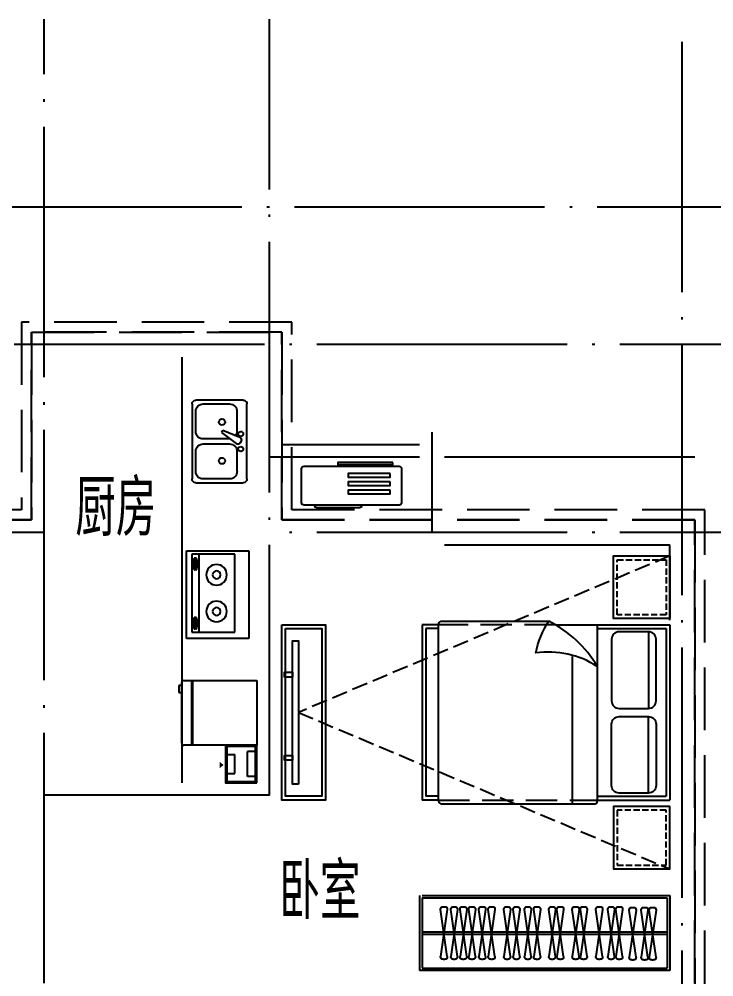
# Model space of a CAD drawing. Extents: x 95480 to 154880, y 32061 to 74061.
# Drawn here: x 129457 to 135008, y 54916 to 62566 of the extents above; entities that cross this region are included whole.
import ezdxf

# ---------------------------------------------------------------- set-up
doc = ezdxf.new("R2010")
doc.units = 0
doc.header["$LTSCALE"] = 1000
doc.header["$MEASUREMENT"] = 0
doc.linetypes.add('DASH', pattern=[0.35, 0.25, -0.1])
doc.linetypes.add('DOTE', pattern=[2.42, 2, -0.2, 0.02, -0.2])
doc.layers.get('0').update_dxf_attribs({"linetype": 'CONTINUOUS'})
for name, color, linetype in [('12fur', 159, 'CONTINUOUS'), ('DOTE', 250, 'DOTE'), ('fd', 4, 'CONTINUOUS'), ('FUR', 8, 'CONTINUOUS'), ('PUB_TEXT', 7, 'CONTINUOUS'), ('家具', 159, 'CONTINUOUS'), ('看线', 171, 'CONTINUOUS'), ('轻质隔墙', 143, 'CONTINUOUS'), ('面积', 1, 'CONTINUOUS')]:
    doc.layers.add(name, color=color, linetype=linetype)
doc.styles.add('_TCH_DIM', font='SIMPLEX', dxfattribs={"bigfont": 'GBCBIG'})
doc.styles.get("Standard").update_dxf_attribs({"font": 'GBENOR', "bigfont": 'GBCBIG'})

# ---------------------------------------------------------------- blocks, each defined once
blk = doc.blocks.new('rt')
at = {"layer": '家具'}
for p, q in [((125337.2, -223631), (125811.4, -223631)), ((125299.8, -224417.2), (125299.8, -223668.4)), ((125337.2, -223743.3), (125337.2, -223943)), ((125674.2, -223668.4), (125412.1, -223668.4)), ((125749, -223943), (125749, -223743.3)), ((125848.9, -223668.4), (125848.9, -224417.2)), ((125412.1, -224017.9), (125674.2, -224017.9)), ((125594.8, -224131.8), (125742.3, -224021.1)), ((125789.8, -224045.3), (125779.8, -224027.9)), ((125337.2, -224142.7), (125337.2, -224342.3)), ((125673.2, -224067.8), (125412.1, -224067.8)), ((125607.3, -224153.5), (125594.8, -224131.8)), ((125777, -224081.1), (125607.3, -224153.5)), ((125749, -224342.3), (125749, -224142.7)), ((125412.1, -224417.2), (125674.2, -224417.2)), ((125811.4, -224454.7), (125337.2, -224454.7))]:
    blk.add_line(p, q, dxfattribs=at)
for centre, radius, start, end in [((125337.2, -223668.4), 37.4, 90, 180), ((125811.4, -223668.4), 37.4, 0, 90), ((125412.1, -223743.3), 74.9, 90, 180), ((125674.2, -223743.3), 74.9, 0, 90), ((125599.3, -223849.4), 31.2, 270.80582, 270), ((125412.1, -223943), 74.9, 180, 270), ((125674.2, -223943), 74.9, 270, 0), ((125786.5, -223967.9), 25, 271.80546, 270), ((125758.2, -224040.3), 25, 30, 129.46232), ((125768.2, -224057.8), 25, 290.53768, 30), ((125412.1, -224142.7), 74.9, 90, 180), ((125674.2, -224142.7), 74.9, 0, 33.39297), ((125786.5, -224117.7), 25, 90, 88.19454), ((125599.3, -224236.3), 31.2, 90, 89.19418), ((125337.2, -224417.2), 37.4, 180, 270), ((125412.1, -224342.3), 74.9, 180, 270), ((125674.2, -224342.3), 74.9, 270, 0), ((125811.4, -224417.2), 37.4, 270, 0)]:
    blk.add_arc(centre, radius, start, end, dxfattribs=at)
blk = doc.blocks.new('7')
at = {"layer": '家具'}
for p, q in [((125825, -222497.3), (125325, -222497.3)), ((125325, -222497.3), (125325, -223197.3)), ((125825, -223197.3), (125825, -222497.3)), ((125369.5, -223170.8), (125369.5, -222548)), ((125369.5, -222548), (125711.9, -222548)), ((125376.8, -222654.7), (125376.8, -222590)), ((125376.8, -222590), (125393.5, -222590)), ((125401.8, -222573.4), (125391.2, -222573.4)), ((125393.5, -222590), (125393.5, -222654.7)), ((125425.2, -223170.8), (125425.2, -222548)), ((125711.9, -222548), (125711.9, -223170.8)), ((125393.5, -222654.7), (125376.8, -222654.7)), ((125402.9, -222665.2), (125391.2, -222665)), ((125376.8, -223063), (125393.5, -223063)), ((125376.8, -223127.7), (125376.8, -223063)), ((125401.8, -223046.4), (125391.2, -223046.4)), ((125393.5, -223063), (125393.5, -223127.7)), ((125393.5, -223127.7), (125376.8, -223127.7)), ((125402.9, -223138.2), (125391.2, -223138)), ((125325, -223197.3), (125825, -223197.3)), ((125711.9, -223170.8), (125369.5, -223170.8))]:
    blk.add_line(p, q, dxfattribs=at)
for points in [[(125382.1, -222590, -0.008736), (125382.9, -222586.8, -0.076276), (125387.8, -222575.3, -0.259034), (125391.2, -222573.4, -0.259034)], [(125391.2, -222573.4, -0.259034), (125394.7, -222575.3, -0.076276), (125399.6, -222586.8, -0.036515), (125402.1, -222600.4, -0.026615), (125403.1, -222619.2, -0.026615), (125402.1, -222638.1, -0.036515), (125399.6, -222651.6, -0.076276), (125394.7, -222663.1, -0.259034), (125391.2, -222665, -0.259034), (125387.8, -222663.1, -0.056762), (125383.8, -222654.7, -0.036515)], [(125401.8, -222573.4, -0.259034), (125405.2, -222575.3, -0.076276), (125410.1, -222586.8, -0.036515), (125412.6, -222600.4, -0.026615), (125413.6, -222619.2, -0.026615), (125412.6, -222638.1, -0.036515), (125410.1, -222651.6, -0.076276), (125405.2, -222663.1, -0.259034), (125401.8, -222665, -0.078462), (125400.5, -222664.8, -0.056762)], [(125382.1, -223063, -0.008736), (125382.9, -223059.8, -0.076276), (125387.8, -223048.3, -0.259034), (125391.2, -223046.4, -0.259034)], [(125391.2, -223046.4, -0.259034), (125394.7, -223048.3, -0.076276), (125399.6, -223059.8, -0.036515), (125402.1, -223073.4, -0.026615), (125403.1, -223092.2, -0.026615), (125402.1, -223111.1, -0.036515), (125399.6, -223124.6, -0.076276), (125394.7, -223136.1, -0.259034), (125391.2, -223138, -0.259034), (125387.8, -223136.1, -0.056762), (125383.8, -223127.7, -0.036515)], [(125401.8, -223046.4, -0.259034), (125405.2, -223048.3, -0.076276), (125410.1, -223059.8, -0.036515), (125412.6, -223073.4, -0.026615), (125413.6, -223092.2, -0.026615), (125412.6, -223111.1, -0.036515), (125410.1, -223124.6, -0.076276), (125405.2, -223136.1, -0.259034), (125401.8, -223138, -0.078462), (125400.5, -223137.8, -0.056762)]]:
    blk.add_lwpolyline(points, format="xyb", dxfattribs=at)
for centre, radius in [((125566.4, -222713.1), 82.5), ((125566.4, -222713.1), 31.6), ((125566.4, -223005.7), 82.5), ((125566.4, -223005.7), 31.6)]:
    blk.add_circle(centre, radius, dxfattribs=at)
at = {"layer": '家具', "text_generation_flag": 4, "width": 0.8, "flags": 9}
for tag in ['XSIZE', 'YSIZE']:
    blk.add_attdef(tag, (125825, -222847.3), '', height=0.5, rotation=90, dxfattribs=at)
blk = doc.blocks.new('$plan$00000400')
for p, q in [((-517, 0), (0, 0)), ((-517, -583.8), (-517, 0)), ((0, 0), (0, -583.8)), ((0, -511.5), (-517, -511.5)), ((-16.7, -600.4), (-500.3, -600.4)), ((-477.5, -600.4), (-477.5, -622.7)), ((-421.9, -622.7), (-421.9, -600.4)), ((-477.5, -622.7), (-421.9, -622.7))]:
    blk.add_line(p, q)
at = {"lineweight": 13}
blk.add_line((0, -522.6), (-517, -522.6), dxfattribs=at)
for centre, start, end in [((-500.3, -583.8), 180, 270), ((-16.7, -583.8), 270, 0)]:
    blk.add_arc(centre, 16.7, start, end)
blk = doc.blocks.new('A$C6CE46E26')
at = {"layer": 'fd'}
blk.add_lwpolyline([(0, 284, 100, 0, 0), (62, 284, 0, 0, 0)], format="xyseb", dxfattribs=at)
at = {"layer": '家具'}
for p, q in [((445, 98), (445, 502)), ((572, 502), (445, 502)), ((112, 452), (239, 452)), ((239, 148), (239, 452)), ((112, 148), (239, 148)), ((572, 98), (445, 98))]:
    blk.add_line(p, q, dxfattribs=at)
for points in [[(592, 0), (592, 600), (92, 600), (92, 0)], [(572, 20), (572, 580), (112, 580), (112, 20)]]:
    blk.add_lwpolyline(points, close=True, dxfattribs=at)
blk = doc.blocks.new('333333333333333333333333')
at = {"layer": '家具'}
for p, q in [((1106031.6, -52868.7), (1104051.6, -52868.7)), ((1104051.6, -52868.7), (1104051.6, -53468.7)), ((1106031.6, -52888.7), (1104071.6, -52888.7)), ((1104071.6, -52888.7), (1104071.6, -53448.7)), ((1106031.6, -52888.7), (1106031.6, -53448.7)), ((1106051.6, -52868.7), (1106051.6, -53468.7)), ((1104051.6, -53468.7), (1106051.6, -53468.7)), ((1106031.6, -53448.7), (1104071.6, -53448.7))]:
    blk.add_line(p, q, dxfattribs=at)
at = {"layer": '家具', "color": 251}
for p, q in [((1104161.4, -53360.9), (1104215.4, -52986.2)), ((1104161.4, -52986.2), (1104215.4, -53360.9)), ((1104195.6, -52963.5), (1104181.3, -52963.5)), ((1104225.8, -53360.9), (1104279.8, -52986.2)), ((1104225.8, -52986.2), (1104279.8, -53360.9)), ((1104260, -52963.5), (1104245.6, -52963.5)), ((1104321.1, -53360.9), (1104375, -52986.2)), ((1104321.1, -52986.2), (1104375, -53360.9)), ((1104355.2, -52963.5), (1104340.9, -52963.5)), ((1104428.7, -53356.1), (1104482.7, -52981.4)), ((1104428.7, -52981.4), (1104482.7, -53356.1)), ((1104462.8, -52958.7), (1104448.5, -52958.7)), ((1104493.1, -53356.1), (1104547.1, -52981.4)), ((1104493.1, -52981.4), (1104547.1, -53356.1)), ((1104527.2, -52958.7), (1104512.9, -52958.7)), ((1104588.3, -53356.1), (1104642.3, -52981.4)), ((1104588.3, -52981.4), (1104642.3, -53356.1)), ((1104622.5, -52958.7), (1104608.2, -52958.7)), ((1104712.3, -53356.1), (1104766.3, -52981.4)), ((1104712.3, -52981.4), (1104766.3, -53356.1)), ((1104746.5, -52958.7), (1104732.2, -52958.7)), ((1104776.7, -53356.1), (1104830.7, -52981.4)), ((1104776.7, -52981.4), (1104830.7, -53356.1)), ((1104810.9, -52958.7), (1104796.6, -52958.7)), ((1104899.7, -53356.1), (1104953.7, -52981.4)), ((1104899.7, -52981.4), (1104953.7, -53356.1)), ((1104933.9, -52958.7), (1104919.6, -52958.7)), ((1104964.1, -53356.1), (1105018.1, -52981.4)), ((1104964.1, -52981.4), (1105018.1, -53356.1)), ((1104998.3, -52958.7), (1104984, -52958.7)), ((1105084.8, -53356.1), (1105138.8, -52981.4)), ((1105084.8, -52981.4), (1105138.8, -53356.1)), ((1105119, -52958.7), (1105104.6, -52958.7)), ((1105159.2, -53356.1), (1105213.1, -52981.4)), ((1105159.2, -52981.4), (1105213.1, -53356.1)), ((1105193.3, -52958.7), (1105179, -52958.7)), ((1105249.8, -53356.1), (1105303.8, -52981.4)), ((1105249.8, -52981.4), (1105303.8, -53356.1)), ((1105284, -52958.7), (1105269.7, -52958.7)), ((1105324.2, -53356.1), (1105378.2, -52981.4)), ((1105324.2, -52981.4), (1105378.2, -53356.1)), ((1105358.3, -52958.7), (1105344, -52958.7)), ((1105448.6, -53356.1), (1105502.6, -52981.4)), ((1105448.6, -52981.4), (1105502.6, -53356.1)), ((1105482.7, -52958.7), (1105468.4, -52958.7)), ((1105523, -53356.1), (1105576.9, -52981.4)), ((1105523, -52981.4), (1105576.9, -53356.1)), ((1105557.1, -52958.7), (1105542.8, -52958.7)), ((1105604.4, -53356.1), (1105658.3, -52981.4)), ((1105604.4, -52981.4), (1105658.3, -53356.1)), ((1105638.5, -52958.7), (1105624.2, -52958.7)), ((1105673.7, -53356.1), (1105727.7, -52981.4)), ((1105673.7, -52981.4), (1105727.7, -53356.1)), ((1105707.8, -52958.7), (1105693.5, -52958.7)), ((1105748.1, -53356.1), (1105802, -52981.4)), ((1105748.1, -52981.4), (1105802, -53356.1)), ((1105782.2, -52958.7), (1105767.9, -52958.7)), ((1105829.5, -53356.1), (1105883.4, -52981.4)), ((1105829.5, -52981.4), (1105883.4, -53356.1)), ((1105863.6, -52958.7), (1105849.3, -52958.7)), ((1106031.6, -53158.7), (1104071.6, -53158.7)), ((1106031.6, -53178.7), (1104071.6, -53178.7)), ((1104195.6, -53383.5), (1104181.3, -53383.5)), ((1104260, -53383.5), (1104245.6, -53383.5)), ((1104355.2, -53383.5), (1104340.9, -53383.5)), ((1104462.8, -53378.7), (1104448.5, -53378.7)), ((1104527.2, -53378.7), (1104512.9, -53378.7)), ((1104622.5, -53378.7), (1104608.2, -53378.7)), ((1104746.5, -53378.7), (1104732.2, -53378.7)), ((1104810.9, -53378.7), (1104796.6, -53378.7)), ((1104933.9, -53378.7), (1104919.6, -53378.7)), ((1104998.3, -53378.7), (1104984, -53378.7)), ((1105119, -53378.7), (1105104.6, -53378.7)), ((1105193.3, -53378.7), (1105179, -53378.7)), ((1105284, -53378.7), (1105269.7, -53378.7)), ((1105358.3, -53378.7), (1105344, -53378.7)), ((1105482.7, -53378.7), (1105468.4, -53378.7)), ((1105557.1, -53378.7), (1105542.8, -53378.7)), ((1105638.5, -53378.7), (1105624.2, -53378.7)), ((1105707.8, -53378.7), (1105693.5, -53378.7)), ((1105782.2, -53378.7), (1105767.9, -53378.7)), ((1105863.6, -53378.7), (1105849.3, -53378.7))]:
    blk.add_line(p, q, dxfattribs=at)
for centre, start, end in [((1104181.3, -52983.5), 90, 187.59464), ((1104195.6, -52983.5), 352.40536, 90), ((1104245.6, -52983.5), 90, 187.59464), ((1104260, -52983.5), 352.40536, 90), ((1104340.9, -52983.5), 90, 187.59464), ((1104355.2, -52983.5), 352.40536, 90), ((1104448.5, -52978.7), 90, 187.59464), ((1104462.8, -52978.7), 352.40536, 90), ((1104512.9, -52978.7), 90, 187.59464), ((1104527.2, -52978.7), 352.40536, 90), ((1104608.2, -52978.7), 90, 187.59464), ((1104622.5, -52978.7), 352.40536, 90), ((1104732.2, -52978.7), 90, 187.59464), ((1104746.5, -52978.7), 352.40536, 90), ((1104796.6, -52978.7), 90, 187.59464), ((1104810.9, -52978.7), 352.40536, 90), ((1104919.6, -52978.7), 90, 187.59464), ((1104933.9, -52978.7), 352.40536, 90), ((1104984, -52978.7), 90, 187.59464), ((1104998.3, -52978.7), 352.40536, 90), ((1105104.6, -52978.7), 90, 187.59464), ((1105119, -52978.7), 352.40536, 90), ((1105179, -52978.7), 90, 187.59464), ((1105193.3, -52978.7), 352.40536, 90), ((1105269.7, -52978.7), 90, 187.59464), ((1105284, -52978.7), 352.40536, 90), ((1105344, -52978.7), 90, 187.59464), ((1105358.3, -52978.7), 352.40536, 90), ((1105468.4, -52978.7), 90, 187.59464), ((1105482.7, -52978.7), 352.40536, 90), ((1105542.8, -52978.7), 90, 187.59464), ((1105557.1, -52978.7), 352.40536, 90), ((1105624.2, -52978.7), 90, 187.59464), ((1105638.5, -52978.7), 352.40536, 90), ((1105693.5, -52978.7), 90, 187.59464), ((1105707.8, -52978.7), 352.40536, 90), ((1105767.9, -52978.7), 90, 187.59464), ((1105782.2, -52978.7), 352.40536, 90), ((1105849.3, -52978.7), 90, 187.59464), ((1105863.6, -52978.7), 352.40536, 90), ((1104181.3, -53363.5), 172.40536, 270), ((1104195.6, -53363.5), 270, 7.59464), ((1104245.6, -53363.5), 172.40536, 270), ((1104260, -53363.5), 270, 7.59464), ((1104340.9, -53363.5), 172.40536, 270), ((1104355.2, -53363.5), 270, 7.59464), ((1104448.5, -53358.7), 172.40536, 270), ((1104462.8, -53358.7), 270, 7.59464), ((1104512.9, -53358.7), 172.40536, 270), ((1104527.2, -53358.7), 270, 7.59464), ((1104608.2, -53358.7), 172.40536, 270), ((1104622.5, -53358.7), 270, 7.59464), ((1104732.2, -53358.7), 172.40536, 270), ((1104746.5, -53358.7), 270, 7.59464), ((1104796.6, -53358.7), 172.40536, 270), ((1104810.9, -53358.7), 270, 7.59464), ((1104919.6, -53358.7), 172.40536, 270), ((1104933.9, -53358.7), 270, 7.59464), ((1104984, -53358.7), 172.40536, 270), ((1104998.3, -53358.7), 270, 7.59464), ((1105104.6, -53358.7), 172.40536, 270), ((1105119, -53358.7), 270, 7.59464), ((1105179, -53358.7), 172.40536, 270), ((1105193.3, -53358.7), 270, 7.59464), ((1105269.7, -53358.7), 172.40536, 270), ((1105284, -53358.7), 270, 7.59464), ((1105344, -53358.7), 172.40536, 270), ((1105358.3, -53358.7), 270, 7.59464), ((1105468.4, -53358.7), 172.40536, 270), ((1105482.7, -53358.7), 270, 7.59464), ((1105542.8, -53358.7), 172.40536, 270), ((1105557.1, -53358.7), 270, 7.59464), ((1105624.2, -53358.7), 172.40536, 270), ((1105638.5, -53358.7), 270, 7.59464), ((1105693.5, -53358.7), 172.40536, 270), ((1105707.8, -53358.7), 270, 7.59464), ((1105767.9, -53358.7), 172.40536, 270), ((1105782.2, -53358.7), 270, 7.59464), ((1105849.3, -53358.7), 172.40536, 270), ((1105863.6, -53358.7), 270, 7.59464)]:
    blk.add_arc(centre, 20, start, end, dxfattribs=at)
blk = doc.blocks.new('dgfgf')
at = {"layer": '家具'}
blk.add_lwpolyline([(7597.4, -62676.2), (7147.4, -62676.2), (7147.4, -63176.2), (7597.4, -63176.2), (7597.4, -62676.2), (7517.4, -62676.2)], dxfattribs=at)
at = {"layer": '家具', "color": 251, "linetype": 'DASH', "ltscale": 0.2}
blk.add_lwpolyline([(7567.4, -62706.2), (7177.4, -62706.2), (7177.4, -63146.2), (7567.4, -63146.2)], close=True, dxfattribs=at)
blk = doc.blocks.new('A$C72813290')
at = {"layer": '家具'}
for p, q in [((579.1, 1950), (0, 1950)), ((0, 550), (0, 1950)), ((30, 580), (30, 1920)), ((579.1, 1920), (30, 1920)), ((579.1, 550), (579.1, 1960)), ((1830, 1980), (599.1, 1980)), ((779.5, 802.6), (779.5, 1980)), ((1850, 550), (1850, 1950)), ((1850, 1950), (1980, 1950)), ((1850, 1920), (1950, 1920)), ((1950, 580), (1950, 1920)), ((1980, 550), (1980, 1950)), ((169.9, 1894.5), (169.9, 1282.8)), ((169.9, 605.5), (169.9, 1217.2)), ((912.3, 550), (0, 550)), ((579.1, 580), (30, 580)), ((1850, 580), (1950, 580)), ((1850, 550), (1980, 550)), ((1830, 520), (967.1, 520))]:
    blk.add_line(p, q, dxfattribs=at)
at = {"layer": '家具', "linetype": 'DASH'}
for p, q in [((1850, 1950), (579.1, 1950)), ((912.3, 550), (1850, 550))]:
    blk.add_line(p, q, dxfattribs=at)
at = {"layer": '家具'}
for points in [[(169.9, 1894.5), (405.3, 1894.5, -0.414214), (465.3, 1834.5), (465.3, 1342.8, -0.414214), (405.3, 1282.8), (169.9, 1282.8, -0.414214), (109.9, 1342.8), (109.9, 1834.5, -0.414214)], [(169.9, 605.5), (405.3, 605.5, 0.414214), (465.3, 665.5), (465.3, 1157.2, 0.414214), (405.3, 1217.2), (169.9, 1217.2, 0.414214), (109.9, 1157.2), (109.9, 665.5, 0.414214)]]:
    blk.add_lwpolyline(points, format="xyb", close=True, dxfattribs=at)
blk.add_lwpolyline([(579.1, 882.6, 0.180302), (1070.8, 774.6, -0.088637), (967.1, 520.1, 28871.271551)], format="xyb", dxfattribs=at)
for centre, radius, start, end in [((599.1, 1960), 20, 90, 180), ((1819.3, 1951.2), 30.7, 357.68839, 69.69174), ((1391.5, 1363.3), 944, 210.60747, 243.27731), ((1819.3, 548.8), 30.7, 290.35664, 2.31522)]:
    blk.add_arc(centre, radius, start, end, dxfattribs=at)
blk.add_blockref('dgfgf', (-7147.4, 65176.2), dxfattribs=at)
at = {"layer": '家具', "xscale": -1, "rotation": 180}
blk.add_blockref('dgfgf', (-7147.4, -62676.2), dxfattribs=at)
blk = doc.blocks.new('A$C2FB07499')
at = {"layer": '家具', "ltscale": 0.5}
blk.add_lwpolyline([(500, 300), (150, 300), (150, 1700), (500, 1700)], close=True, dxfattribs=at)
at = {"layer": '家具', "color": 251, "ltscale": 40}
for points in [[(470, 330), (180, 330), (180, 1670), (470, 1670)], [(368, 1572.1), (414.5, 1572.1), (414.5, 427.9), (368, 427.9)], [(414.5, 1381), (480, 1381), (480, 1342.7), (414.5, 1342.7)], [(414.5, 716.9), (480, 716.9), (480, 678.6), (414.5, 678.6)]]:
    blk.add_lwpolyline(points, close=True, dxfattribs=at)
blk = doc.blocks.new('A$C4EB5717C')
at = {"layer": '12fur', "color": 8}
for p, q in [((520.3, 110), (520.3, 120)), ((883.1, 100), (530.3, 100)), ((893.1, 120), (893.1, 110))]:
    blk.add_line(p, q, dxfattribs=at)
for points in [[(269.2, 459.1), (709, 459.1), (709, 444), (269.2, 444)], [(290.4, 371.5), (625.9, 371.5), (625.9, 342.6), (290.4, 342.6)], [(290.4, 305.7), (625.9, 305.7), (625.9, 276.8), (290.4, 276.8)], [(290.4, 239.9), (625.9, 239.9), (625.9, 211), (290.4, 211)]]:
    blk.add_lwpolyline(points, close=True, dxfattribs=at)
at = {"layer": '12fur'}
blk.add_lwpolyline([(220, 120), (980, 120, 0.414214), (1000, 140), (1000, 410, 0.414214), (980, 430), (220, 430, 0.414214), (200, 410), (200, 140, 0.414214)], format="xyb", close=True, dxfattribs=at)
at = {"layer": '12fur', "color": 8}
for centre, start, end in [((530.3, 110), 180, 270), ((883.1, 110), 270, 0)]:
    blk.add_arc(centre, 10, start, end, dxfattribs=at)

msp = doc.modelspace()

# ---------------------------------------------------------------- linework, layer by layer
at = {"layer": 'DOTE'}
for p, q in [((129656.1, 54865.7), (129656.1, 62565.7)), ((131456.1, 56365.7), (131456.1, 62565.7)), ((134756.1, 45865.7), (134756.1, 62565.7)), ((107456.1, 61065.7), (136256.1, 61065.7)), ((136256.1, 59965.7), (125456.1, 59965.7)), ((132756.1, 58465.7), (132756.1, 59265.7)), ((134856.1, 59065.7), (131456.1, 59065.7)), ((129656.1, 58465.7), (121856.1, 58465.7)), ((136256.1, 58465.7), (131456.1, 58465.7)), ((131456.1, 56365.7), (129656.1, 56365.7))]:
    msp.add_line(p, q, dxfattribs=at)
at = {"layer": 'FUR', "color": 250, "linetype": 'DASH', "ltscale": 0.5}
for p, q in [((134656.1, 58277.6), (131688.1, 57027.6)), ((131688.1, 57027.6), (134656.1, 55777.6))]:
    msp.add_line(p, q, dxfattribs=at)
at = {"layer": '家具'}
msp.add_line((130756.1, 59865.7), (130756.1, 56465.7), dxfattribs=at)
msp.add_line((130756.1, 59865.7), (130756.1, 56465.7), dxfattribs=at)
at = {"layer": '看线'}
for p, q in [((132656.1, 59165.7), (131556.1, 59165.7)), ((132656.1, 59065.7), (131556.1, 59065.7)), ((132856.1, 58365.7), (134656.1, 58365.7)), ((134656.1, 57765.7), (134656.1, 58365.7))]:
    msp.add_line(p, q, dxfattribs=at)
at = {"layer": '面积', "color": 1, "linetype": 'DASH', "ltscale": 2}
for points in [[(114236.1, 49185.7), (118436.1, 49185.7), (118436.1, 49785.7), (125276.1, 49785.7), (125276.1, 49185.7), (129476.1, 49185.7), (129476.1, 47185.7), (133736.1, 47185.7), (133736.1, 52685.7), (134936.1, 52685.7), (134936.1, 58645.7), (131636.1, 58645.7), (131636.1, 60145.7), (129476.1, 60145.7), (129476.1, 58645.7), (123236.1, 58645.7), (123236.1, 61245.7), (118076.1, 61245.7)], [(118156.1, 61165.7), (123156.1, 61165.7), (123156.1, 58565.7), (125356.1, 58565.7), (125356.1, 58565.7), (129556.1, 58565.7), (129556.1, 60065.7), (131556.1, 60065.7), (131556.1, 58565.7), (134856.1, 58565.7), (134856.1, 52765.7), (133656.1, 52765.7), (133656.1, 47265.7), (129556.1, 47265.7), (129556.1, 49265.7), (125356.1, 49265.7), (125356.1, 49865.7), (118356.1, 49865.7), (118356.1, 49265.7), (114156.1, 49265.7)], [(114156.1, 49265.7), (118356.1, 49265.7), (118356.1, 49865.7), (125356.1, 49865.7), (125356.1, 49265.7), (129556.1, 49265.7), (129556.1, 47265.7), (133656.1, 47265.7), (133656.1, 52765.7), (134856.1, 52765.7), (134856.1, 58565.7), (131556.1, 58565.7), (131556.1, 60065.7), (129556.1, 60065.7), (129556.1, 58565.7), (123156.1, 58565.7), (123156.1, 61165.7), (118156.1, 61165.7)], [(126456.1, 58565.7), (129556.1, 58565.7), (129556.1, 60065.7), (131556.1, 60065.7), (131556.1, 58565.7), (134856.1, 58565.7), (134856.1, 52765.7), (133656.1, 52765.7), (133656.1, 47265.7), (129556.1, 47265.7), (129556.1, 49265.7), (125356.1, 49265.7), (125356.1, 49865.7), (121856.1, 49865.7), (121856.1, 53265.7), (124156.1, 53265.7), (124156.1, 56065.7), (126456.1, 56065.7), (126456.1, 58565.7)]]:
    msp.add_lwpolyline(points, dxfattribs=at)
msp.add_lwpolyline([(125356.1, 60065.7), (129556.1, 60065.7), (129556.1, 58565.7), (125356.1, 58565.7)], close=True, dxfattribs=at)

# ---------------------------------------------------------------- block references
at = {"xscale": 0.5, "yscale": 0.5, "zscale": 0.5}
msp.add_blockref('A$C6CE46E26', (131059.9, 56465.7), dxfattribs=at)
msp.add_blockref('A$C6CE46E26', (131059.9, 56465.7), dxfattribs=at)
at = {"layer": '12fur', "xscale": -1}
msp.add_blockref('A$C4EB5717C', (132713.2, 58564.1), dxfattribs=at)
at = {"layer": '家具', "xscale": -0.7999999998799873, "yscale": 0.8000000002793968, "zscale": 0.7999999999999997, "rotation": 180.000737380286}
msp.add_blockref('rt', (30600.7, -120043.4), dxfattribs=at)
msp.add_blockref('rt', (30600.7, -120043.4), dxfattribs=at)
at = {"layer": '家具', "xscale": -1, "rotation": 180.0007373669457}
msp.add_blockref('7', (5470.7, -164880.5), dxfattribs=at)
msp.add_blockref('7', (5470.7, -164880.5), dxfattribs=at)
at = {"layer": '家具'}
for name, p, rotation in [('A$C72813290', (134656.1, 58277.6), 180), ('A$C2FB07499', (132056.1, 58027.6), 180), ('$plan$00000400', (131356.1, 56765.7), 270), ('$plan$00000400', (131356.1, 56765.7), 270)]:
    msp.add_blockref(name, p, dxfattribs=dict(at, rotation=rotation))
at = {"layer": '轻质隔墙', "xscale": -1}
msp.add_blockref('333333333333333333333333', (1238707.7, 108434.4), dxfattribs=at)

# ---------------------------------------------------------------- texts
at = {"layer": 'PUB_TEXT', "style": '_TCH_DIM'}
for s, p in [('厨房', (129905.7, 58436.9)), ('卧室', (131536.3, 55374.2))]:
    msp.add_text(s, height=450, dxfattribs=at).set_placement(p)

doc.saveas('drawing.dxf')
